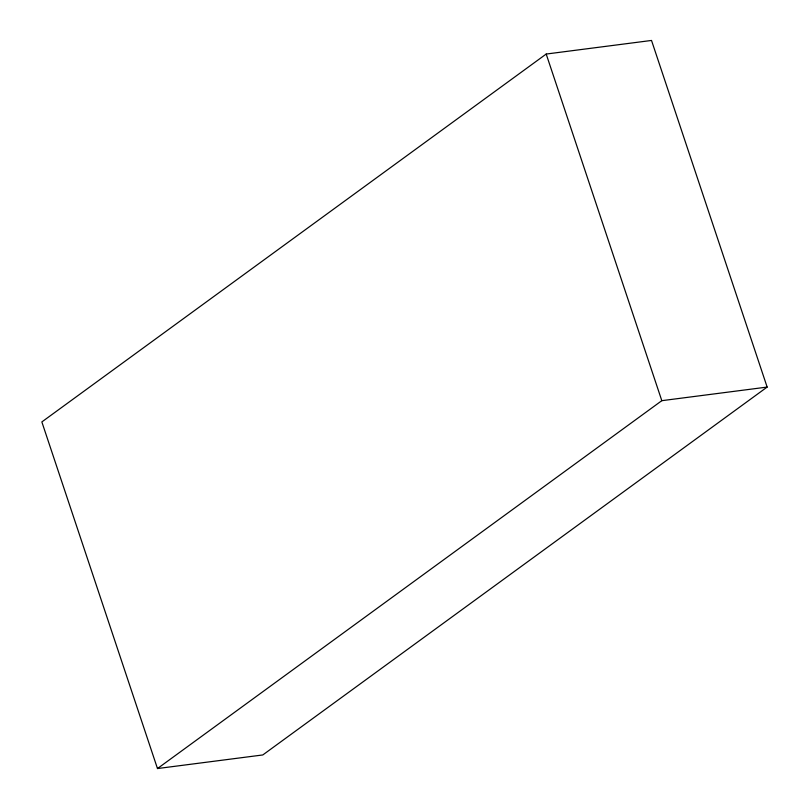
<?xml version="1.0" encoding="UTF-8"?>
<svg xmlns="http://www.w3.org/2000/svg" width="809" height="809" viewBox="0 0 809 809"><rect width="100%" height="100%" fill="white"/><g stroke="black" fill="none" stroke-linecap="round" stroke-linejoin="round"><path stroke-width="1.21" d="M546.196 54.051L41.856 421.924L157.482 768.55L262.804 754.949L767.144 387.076L651.518 40.45L546.196 54.051L661.813 400.677L157.482 768.55M661.813 400.677L767.144 387.076"/></g></svg>
